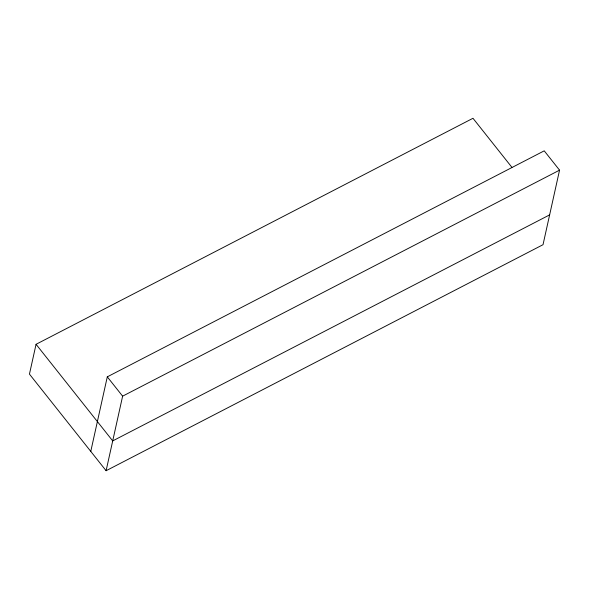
<?xml version="1.0" encoding="UTF-8"?>
<svg xmlns="http://www.w3.org/2000/svg" width="589" height="589" viewBox="0 0 589 589"><rect width="100%" height="100%" fill="white"/><g stroke="black" fill="none" stroke-linecap="round" stroke-linejoin="round"><path stroke-width="0.88" d="M511.885 167.305L472.982 118.286L36.062 344.3L29.45 374.118L106.101 470.714L543.021 244.7L559.55 170.155L544.221 150.836L107.294 376.85L90.772 451.395M106.101 470.714L122.622 396.169L559.55 170.155M549.633 214.882L112.713 440.896L36.062 344.3M107.294 376.85L122.622 396.169"/></g></svg>
